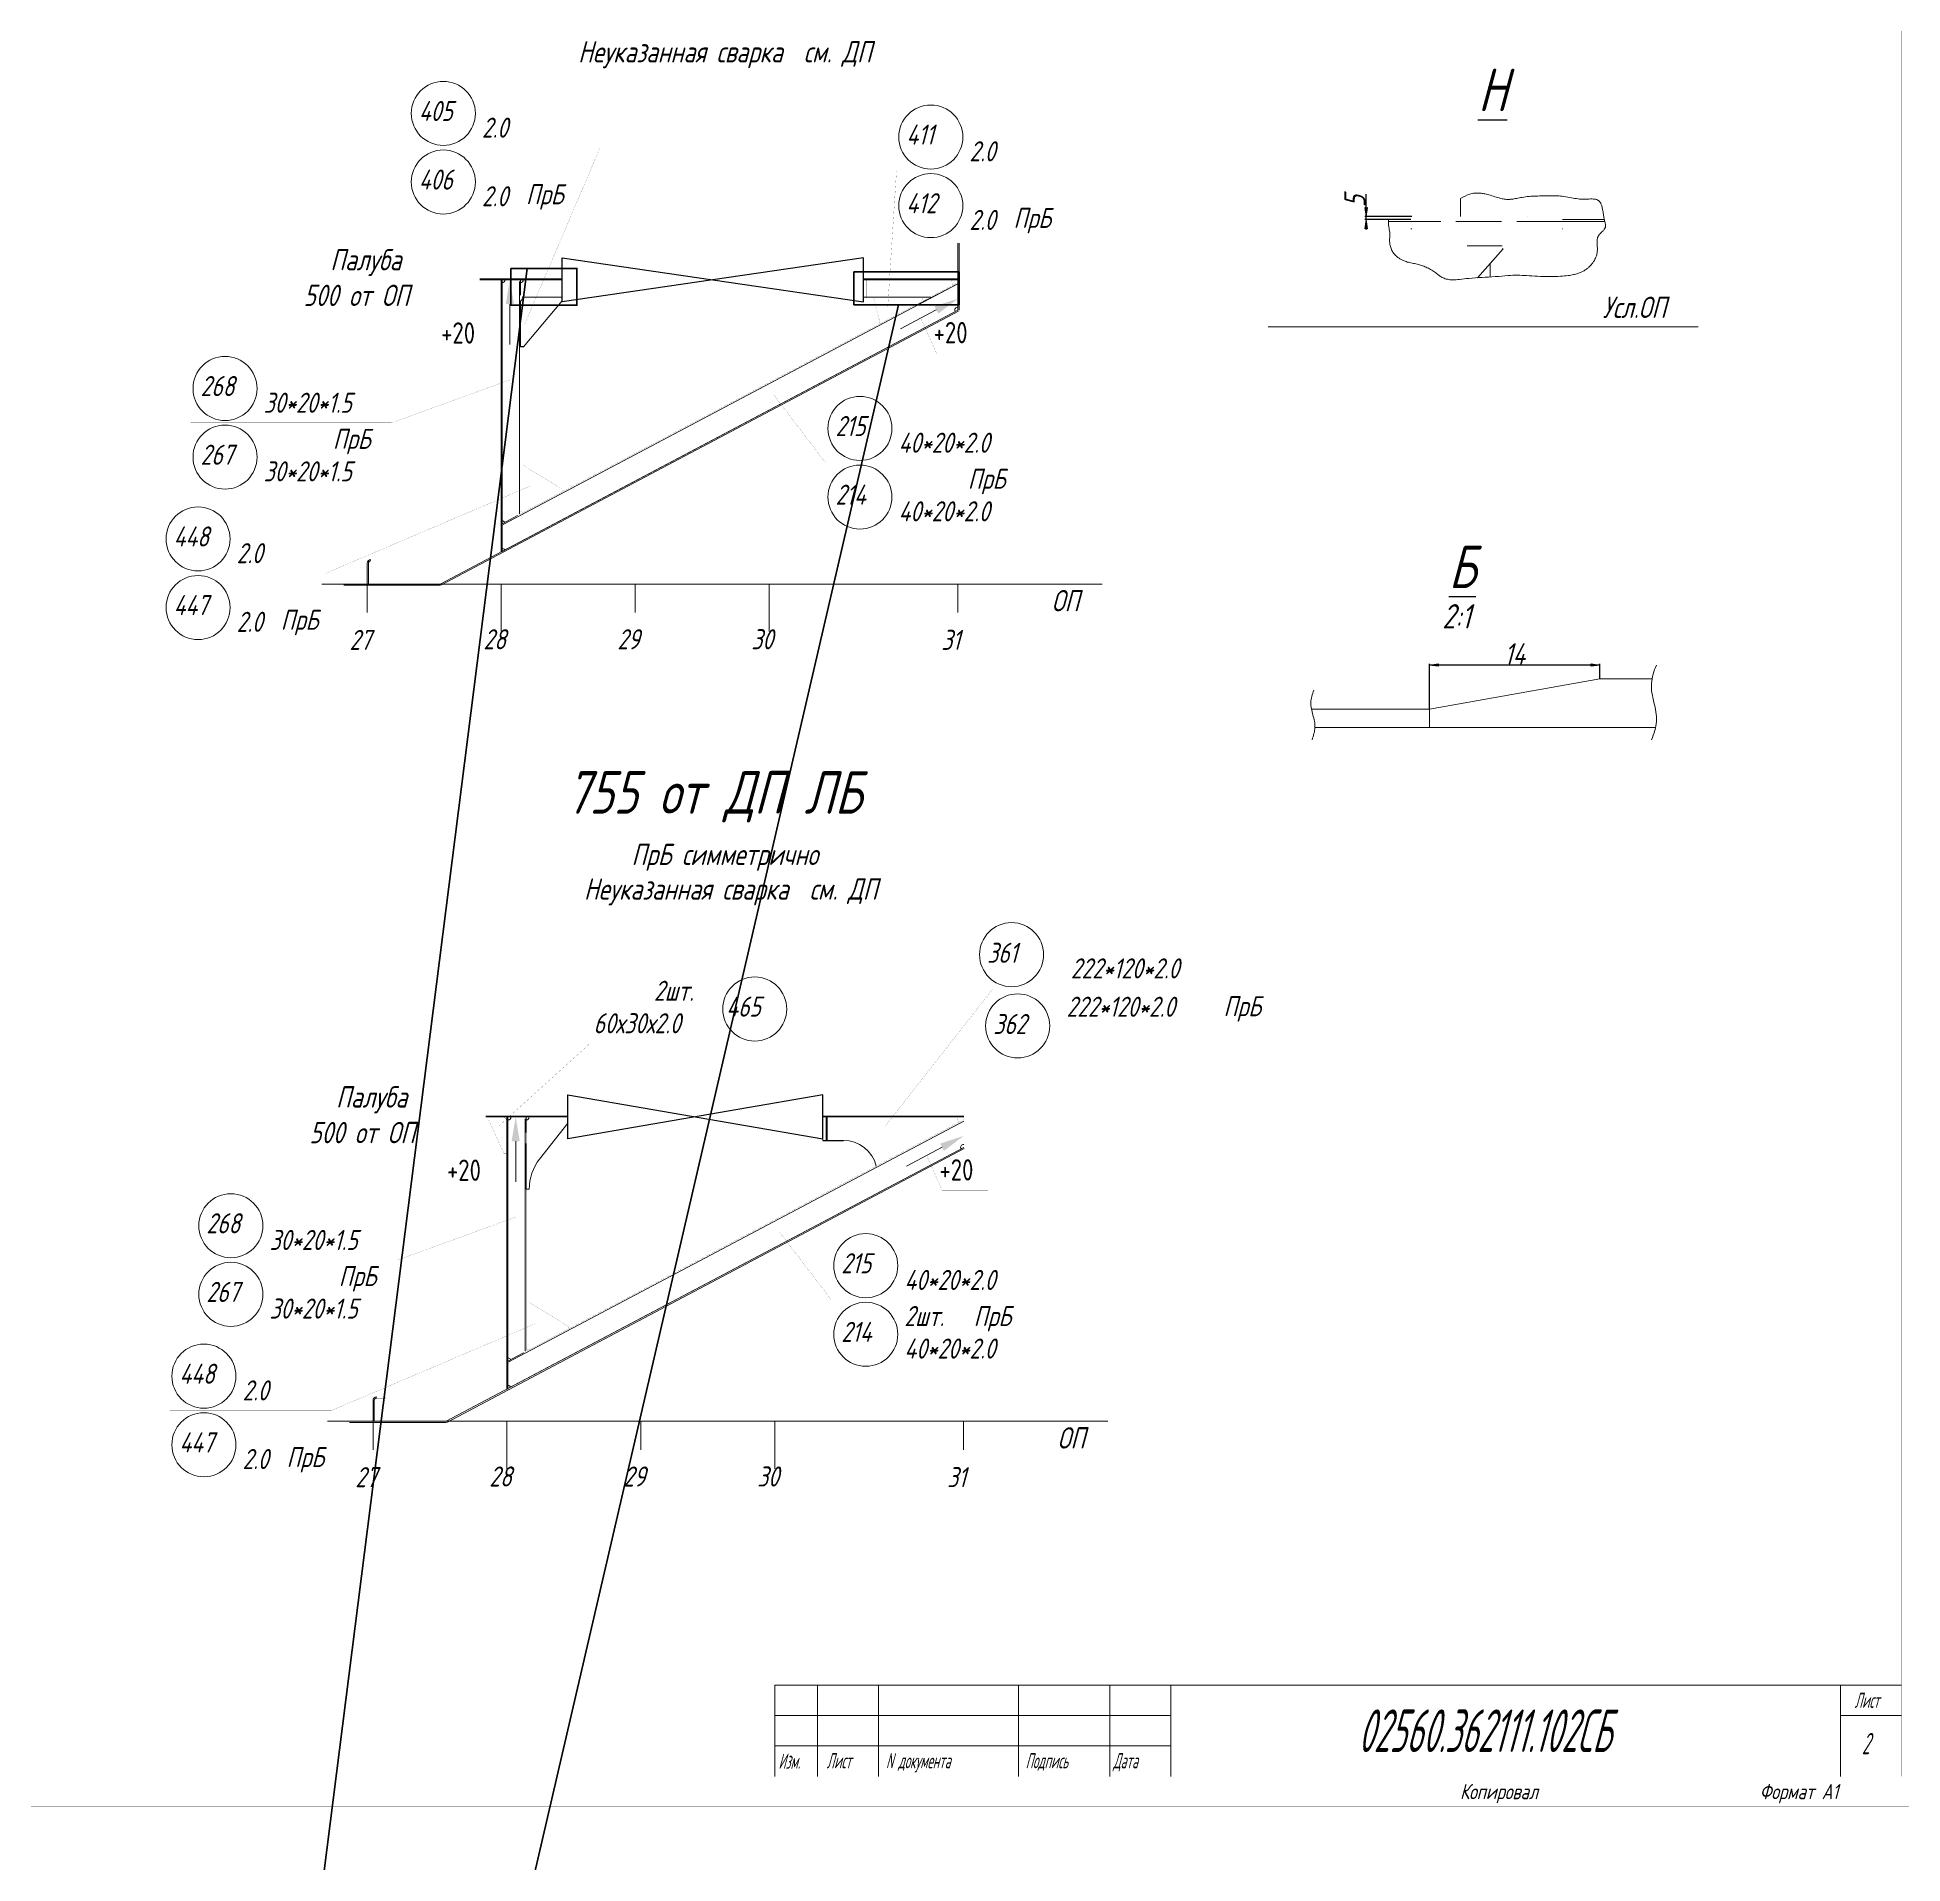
# Model space of a CAD drawing. Header units: millimetres. Extents: x 77380 to 135900, y -26587 to 17301.
# Drawn here: x 99149 to 102212, y -1959 to 1041 of the extents above; entities that cross this region are included whole.
import ezdxf

# ---------------------------------------------------------------- set-up
doc = ezdxf.new("R2010")
doc.units = ezdxf.units.MM
for name, pattern in [('K5LT32768', [0]), ('K5LT32772', [0]), ('K5LT32776', [0]), ('K5LT32780', [0]), ('K5LT32781', [0]), ('K5LT32783', [100, 75, -25]), ('K5LT32826', [0]), ('K5LT32827', [0]), ('K5LT32828', [0]), ('K5LT_THIN', [0])]:
    doc.linetypes.add(name, pattern=pattern)
doc.layers.add('4001', color=7, linetype='Continuous')
doc.styles.add('KDIMTEXTSTYLE', font='GOST_AU.SHX', dxfattribs={"width": 0.96, "oblique": 15, "height": 5})
doc.styles.add('KTEXTSTYLE', font='GOST_AU.SHX', dxfattribs={"width": 0.96, "height": 5})
doc.dimstyles.new('KDIMSTYLE (1.00)', dxfattribs={"dimtxt": 5, "dimasz": 1, "dimexe": 2, "dimexo": 0, "dimgap": 1, "dimtad": 1, "dimtxsty": 'KDIMTEXTSTYLE', "dimsah": 1, "dimcen": 0, "dimdle": 1, "dimadec": 0, "dimazin": 0, "dimtfac": 0.667, "dimtmove": 0, "dimatfit": 3, "dimfxl": 1, "dimtvp": 1, "dimtolj": 1, "dimtzin": 0, "dimarcsym": 0})

# ---------------------------------------------------------------- blocks, each defined once
blk = doc.blocks.new('KDIMARROW_02')
blk.add_hatch(color=0).paths.add_polyline_path([(13.5, 0), (15, 2), (0, 0), (15, -2)])
at = {"color": 0, "linetype": 'K5LT_THIN', "lineweight": 18}
for p, q in [((15, 2), (0, 0)), ((0, 0), (15, -2)), ((0, 0), (17, 0)), ((13.5, 0), (15, 2)), ((15, -2), (13.5, 0))]:
    blk.add_line(p, q, dxfattribs=at)
at = {"layer": '4001', "color": 0, "linetype": 'K5LT_THIN', "lineweight": 18}
blk.add_line((0, 0), (-1, 0), dxfattribs=at)
blk = doc.blocks.new('D127')
at = {"color": 0, "lineweight": -2}
for p, q in [((101331.2, 746.9), (101331.2, 783.7)), ((101406, 746.9), (101329.2, 746.9)), ((101404.5, 741.9), (101329.2, 741.9)), ((101331.2, 742.9), (101331.2, 745.9))]:
    blk.add_line(p, q, dxfattribs=at)
at = {"layer": 'Defpoints', "color": 0, "lineweight": 100}
for p in [(101331.2, 746.9), (101404.5, 741.9), (101406, 746.9)]:
    blk.add_point(p, dxfattribs=at)
at = {"color": 0, "lineweight": -2}
for p, rotation in [((101331.2, 746.9), 90), ((101331.2, 741.9), 270)]:
    blk.add_blockref('KDIMARROW_02', p, dxfattribs=dict(at, rotation=rotation))
at = {"color": 7, "insert": (101312.7, 772.3), "char_height": 5, "attachment_point": 5, "rotation": 90, "style": 'KDIMTEXTSTYLE'}
blk.add_mtext('\\A1;\\H35.0;\\W0.965;\\Q15;\\H35.0;\\W0.965;\\Q15;\\Q15;5', dxfattribs=at)
blk = doc.blocks.new('U36')
at = {"layer": '4001', "color": 7, "char_height": 2.5, "attachment_point": 1, "style": 'KTEXTSTYLE'}
for s, insert in [('\\H3.5;\\W0.965;\\Q15;\\L\\Q15;\\H70.00; Б ', (100887.1, 14836.6)), ('\\H3.5;\\W0.965;\\Q15;\\Q15;\\H40.00;2:1', (100911, 14740.3))]:
    blk.add_mtext(s, dxfattribs=dict(at, insert=insert))
blk = doc.blocks.new('KDIMARROW_01')
blk.add_hatch(color=0).paths.add_polyline_path([(0, 0), (-15, 2), (-13.5, 0), (-15, -2)])
at = {"color": 0, "linetype": 'K5LT_THIN', "lineweight": 18}
for p, q in [((-13.5, 0), (-15, 2)), ((-15, 2), (0, 0)), ((0, 0), (-15, -2)), ((-15, -2), (-13.5, 0))]:
    blk.add_line(p, q, dxfattribs=at)
at = {"layer": '4001', "color": 0, "linetype": 'K5LT_THIN', "lineweight": 18}
blk.add_line((0, 0), (-1, 0), dxfattribs=at)
blk = doc.blocks.new('D130')
at = {"color": 0, "lineweight": -2}
for p, q in [((101435.1, -62.4), (101435.1, 12.1)), ((101714.1, 10.1), (101436.1, 10.1)), ((101715.1, -12.4), (101715.1, 12.1))]:
    blk.add_line(p, q, dxfattribs=at)
at = {"layer": 'Defpoints', "color": 0, "lineweight": 100}
for p in [(101435.1, 10.1), (101715.1, -12.4), (101435.1, -62.4)]:
    blk.add_point(p, dxfattribs=at)
at = {"color": 0, "lineweight": -2, "rotation": 180}
blk.add_blockref('KDIMARROW_01', (101435.1, 10.1), dxfattribs=at)
at = {"color": 0, "lineweight": -2}
blk.add_blockref('KDIMARROW_01', (101715.1, 10.1), dxfattribs=at)
at = {"color": 7, "insert": (101575.1, 28.6), "char_height": 5, "attachment_point": 5, "style": 'KDIMTEXTSTYLE'}
blk.add_mtext('\\A1;\\H35.0;\\W0.965;\\Q15;\\Q15;\\H35.0;\\W0.965;\\Q15;\\H35.0;\\W0.965;\\Q15;\\Q15;14\\H35.0;\\W0.965;\\Q15;\\Q15;', dxfattribs=at)
blk = doc.blocks.new('U445')
at = {"color": 6, "linetype": 'K5LT32776', "lineweight": 18, "true_color": 0xff00ff}
for p, q in [((99815.3, 12964.4), (101665.3, 12964.4)), ((99815.3, 12814.4), (99815.3, 12964.4)), ((99885.3, 12964.4), (99885.3, 12814.4)), ((99985.3, 12964.4), (99985.3, 12814.4)), ((100215.3, 12964.4), (100215.3, 12814.4)), ((100365.3, 12814.4), (100365.3, 12964.4)), ((100465.3, 12964.4), (100465.3, 12814.4)), ((101565.3, 12814.4), (101565.3, 12964.4)), ((99815.3, 12864.4), (100465.3, 12864.4))]:
    blk.add_line(p, q, dxfattribs=at)
at = {"color": 7, "linetype": 'K5LT32780', "lineweight": 18}
for p, q in [((99815.3, 12914.4), (100465.3, 12914.4)), ((101565.3, 12914.4), (101665.3, 12914.4))]:
    blk.add_line(p, q, dxfattribs=at)
at = {"color": 7, "char_height": 2.5, "attachment_point": 1, "style": 'KTEXTSTYLE'}
for s, insert in [('\\H3.5;\\W0.965;\\Q15;\\Q15;\\W0.665;\\H25.00;Лист', (101588.3, 12951.9)), ('\\H3.5;\\W0.965;\\Q15;\\Q15;\\W0.665;\\H25.00;Изм.', (99821, 12851.9)), ('\\H3.5;\\W0.965;\\Q15;\\Q15;\\W0.665;\\H25.00;Лист', (99900.1, 12852.6)), ('\\H3.5;\\W0.965;\\Q15;\\Q15;\\W0.665;\\H25.00;N документа', (99997.6, 12852.6)), ('\\H3.5;\\W0.965;\\Q15;\\Q15;\\W0.665;\\H25.00;Подпись', (100226.9, 12852.6)), ('\\H3.5;\\W0.965;\\Q15;\\Q15;\\W0.665;\\H25.00;Дата', (100370.7, 12852.6))]:
    blk.add_mtext(s, dxfattribs=dict(at, insert=insert))
blk = doc.blocks.new('U444')
at = {"color": 7, "linetype": 'K5LT32780', "const_width": 0.18}
for points in [[(93305.3, 12764.4), (101715.3, 12764.4), (101715.3, 18704.4), (93305.3, 18704.4)], [(93505.3, 12814.4), (101665.3, 12814.4), (101665.3, 18654.4), (93505.3, 18654.4)]]:
    blk.add_lwpolyline(points, close=True, dxfattribs=at)
blk.add_blockref('U445', (0, 0))
at = {"color": 7, "char_height": 2.5, "attachment_point": 1, "style": 'KTEXTSTYLE'}
for s, insert in [('\\H3.5;\\W0.965;\\Q15;\\Q15;\\H25.00;Копировал', (100940.3, 12801.9)), ('\\H3.5;\\W0.965;\\Q15;\\Q15;\\H25.00;Формат А1', (101432.3, 12801.9))]:
    blk.add_mtext(s, dxfattribs=dict(at, insert=insert))
blk = doc.blocks.new('U420')
at = {"layer": '4001'}
blk.add_hatch(color=7, dxfattribs=at).paths.add_polyline_path([(99883.8, 15320.1), (99890.1, 15308.3), (99922.3, 15332.9)])
at = {"layer": '4001', "color": 7, "linetype": 'K5LT_THIN', "lineweight": 18}
blk.add_line((99886.9, 15314.2), (99828.1, 15283.1), dxfattribs=at)
blk = doc.blocks.new('U421')
at = {"layer": '4001'}
blk.add_hatch(color=7, dxfattribs=at).paths.add_polyline_path([(99179.9, 15323.9), (99193.2, 15323.9), (99186.5, 15363.9)])
at = {"layer": '4001', "color": 7, "linetype": 'K5LT_THIN', "lineweight": 18}
blk.add_line((99186.5, 15323.9), (99186.5, 15257.4), dxfattribs=at)
blk = doc.blocks.new('U417')
at = {"layer": '4001'}
blk.add_hatch(color=7, dxfattribs=at).paths.add_polyline_path([(99749.5, 13995.5), (99755.8, 13983.7), (99788, 14008.3)])
at = {"layer": '4001', "color": 7, "linetype": 'K5LT_THIN', "lineweight": 18}
blk.add_line((99752.7, 13989.6), (99693.9, 13958.5), dxfattribs=at)
blk = doc.blocks.new('U418')
at = {"layer": '4001'}
blk.add_hatch(color=7, dxfattribs=at).paths.add_polyline_path([(99045.6, 13999.4), (99058.9, 13999.4), (99052.3, 14039.4)])
at = {"layer": '4001', "color": 7, "linetype": 'K5LT_THIN', "lineweight": 18}
blk.add_line((99052.3, 13999.4), (99052.3, 13932.8), dxfattribs=at)

msp = doc.modelspace()

# ---------------------------------------------------------------- linework, layer by layer
at = {"color": 5, "linetype": 'K5LT32828', "lineweight": 0, "true_color": 0x0000ff}
msp.add_line((101486.388, 746.936), (101486.388, 776.568), dxfattribs=at)
at = {"color": 3, "linetype": 'K5LT32768', "lineweight": 18, "true_color": 0x00ff00}
for p, q in [((101404.543, 738.935), (101367.819, 738.935)), ((101367.929, 741.935), (101404.543, 741.935)), ((101653.709, 741.935), (101722.469, 741.935)), ((101723.19, 738.935), (101653.709, 738.935))]:
    msp.add_line(p, q, dxfattribs=at)
at = {"color": 6, "linetype": 'K5LT32783', "lineweight": 18, "true_color": 0xff00ff}
msp.add_line((101653.709, 738.935), (101404.543, 738.935), dxfattribs=at)
at = {"color": 1, "linetype": 'K5LT32781', "lineweight": 0, "true_color": 0xff0000}
for p, q in [((101595.696, 746.936), (101595.51, 746.936)), ((101406.026, 726.936), (101404.543, 726.936)), ((101653.227, 726.936), (101653.709, 726.936)), ((101170.388, 565.731), (101876.291, 565.731))]:
    msp.add_line(p, q, dxfattribs=at)
at = {"color": 7, "linetype": 'K5LT_THIN'}
for p, q in [((100505.579, 679.398), (100010.58, 607.096)), ((100010.58, 679.398), (100505.579, 607.096)), ((100010.58, 607.096), (100010.58, 679.398)), ((100505.579, 607.096), (100505.579, 679.398)), ((99942.137, 608.192), (99947.135, 613.192)), ((99942.137, 533.192), (99942.137, 608.192)), ((99947.135, 533.192), (99942.137, 533.192)), ((100438.928, -696.125), (100020.196, -768.426)), ((100020.196, -696.125), (100438.928, -768.426)), ((100020.196, -768.426), (100020.196, -696.125)), ((100438.928, -768.426), (100438.928, -696.125)), ((100438.928, -770.776), (100472.66, -770.776))]:
    msp.add_line(p, q, dxfattribs=at)
at = {"color": 7, "linetype": 'K5LT_THIN', "lineweight": 18}
for p, q in [((100660.636, 593.192), (100660.636, 703.192)), ((100662.635, 593.192), (100662.635, 703.192)), ((100010.58, 644.692), (99875.638, 644.692)), ((100660.636, 644.692), (100505.579, 644.692)), ((100010.58, 643.192), (99875.638, 643.192)), ((99910.636, 196.134), (99910.636, 643.192)), ((99912.135, 196.134), (99912.135, 643.192)), ((99912.135, 643.192), (99912.135, 242.187)), ((99937.635, 643.192), (99912.135, 643.192)), ((100660.636, 636.272), (99913.832, 240.904)), ((99940.69, 258.742), (99940.69, 640.138)), ((99942.137, 643.192), (99942.137, 617.692)), ((99945.191, 614.638), (100010.58, 614.638)), ((100660.636, 643.192), (100505.579, 643.192)), ((100505.579, 614.638), (100615.497, 614.638)), ((100595.941, 603.192), (100660.636, 636.272)), ((100660.636, 593.192), (99810.636, 143.192)), ((100661.573, 591.425), (99811.573, 141.425)), ((99912.135, 196.928), (100660.636, 593.192)), ((99947.135, 533.192), (100010.58, 608.247)), ((99912.135, 242.187), (99937.635, 255.687)), ((99912.135, 235.398), (99912.135, 196.928)), ((99690.635, 143.192), (99690.635, 177.265)), ((99692.637, 143.192), (99692.637, 177.265)), ((99615.906, 143.192), (100897.638, 143.192)), ((99810.636, 143.192), (99652.078, 143.192)), ((99810.636, 141.192), (99652.078, 141.192)), ((99690.635, 143.192), (99690.635, 96.317)), ((99910.635, 143.192), (99910.635, 65.067)), ((100130.635, 143.192), (100130.635, 96.317)), ((100350.635, 143.192), (100350.635, 65.067)), ((100660.635, 143.192), (100660.635, 96.317)), ((101435.127, -62.411), (101715.127, -12.411)), ((101715.127, -12.411), (101800.699, -12.709)), ((101241.402, -62.411), (101435.127, -62.411)), ((101435.127, -92.411), (101435.127, -62.411)), ((101435.127, -92.411), (101247.107, -92.411)), ((101715.127, -92.411), (101435.127, -92.411)), ((101806.531, -92.411), (101715.127, -92.411)), ((100020.196, -730.776), (99885.199, -730.776)), ((100020.196, -732.276), (99885.199, -732.276)), ((99920.198, -1179.335), (99920.198, -732.276)), ((99921.696, -1179.335), (99921.696, -732.276)), ((99921.696, -732.276), (99921.696, -1133.281)), ((99947.196, -732.276), (99921.696, -732.276)), ((99951.698, -732.276), (99951.698, -757.776)), ((100670.198, -730.776), (100438.928, -730.776)), ((100438.928, -730.776), (100438.928, -770.776)), ((100670.198, -732.276), (100438.928, -732.276)), ((100444.277, -732.276), (100444.277, -770.776)), ((100446.277, -732.276), (100446.277, -770.776)), ((100670.198, -739.196), (99923.393, -1134.564)), ((99950.251, -1116.726), (99950.251, -735.331)), ((99973.784, -801.356), (100020.196, -742.276)), ((99973.784, -801.356), (100020.196, -742.276)), ((100670.198, -782.276), (99820.198, -1232.276)), ((100671.134, -784.043), (99821.134, -1234.043)), ((99921.696, -1178.54), (100670.198, -782.276)), ((99951.695, -775.776), (99951.753, -775.719)), ((99951.695, -850.776), (99951.695, -775.776)), ((99956.694, -850.776), (99951.695, -850.776)), ((99921.696, -1133.281), (99947.196, -1119.781)), ((99921.696, -1140.07), (99921.696, -1178.54)), ((99700.196, -1232.276), (99700.196, -1198.203)), ((99702.198, -1232.276), (99702.198, -1198.203)), ((99625.467, -1232.276), (100907.2, -1232.276)), ((99820.198, -1232.276), (99661.639, -1232.276)), ((99820.198, -1234.276), (99661.639, -1234.276)), ((99700.196, -1232.276), (99700.196, -1279.151)), ((99920.196, -1232.276), (99920.196, -1310.401)), ((100140.196, -1232.276), (100140.196, -1279.151)), ((100360.196, -1232.276), (100360.196, -1310.401)), ((100670.196, -1232.276), (100670.196, -1279.151))]:
    msp.add_line(p, q, dxfattribs=at)
at = {"color": 2, "linetype": 'K5LT32826', "lineweight": 0, "true_color": 0xffff00}
for p, q in [((101497.302, 698.936), (101554.756, 698.936)), ((101514.146, 646.537), (101556.041, 693.936)), ((101554.756, 693.936), (101556.041, 693.936))]:
    msp.add_line(p, q, dxfattribs=at)
at = {"color": 6, "linetype": 'K5LT32827', "lineweight": 0, "true_color": 0xff00ff}
msp.add_line((101535.005, 647.536), (101535.005, 670.136), dxfattribs=at)
at = {"color": 7, "linetype": 'K5LT_THIN', "const_width": 0.18}
for points in [[(99759.245, 860.094), (100073.036, 860.094), (99949.531, 570.692)], [(100825.884, 821.244), (100559.878, 821.244), (100545.368, 596.227)], [(99597.265, 643.192), (99875.638, 643.192)], [(100660.636, 598.192), (100660.636, 638.535), (99914.662, 243.607), (99912.135, 235.398)], [(99937.635, 255.687), (99942.192, 260.242), (99942.192, 638.638), (99937.635, 643.192)], [(100010.58, 643.192), (99942.137, 643.192)], [(99942.137, 617.692), (99946.69, 613.138), (100010.58, 613.138)], [(100649.94, 643.192), (100505.579, 643.192)], [(100505.579, 613.138), (100612.664, 613.138)], [(100510.636, 643.192), (100510.636, 613.192), (100512.635, 613.192), (100512.635, 643.192)], [(100652.247, 634.093), (100649.946, 642.979), (100649.94, 643.192)], [(100700.592, 522.347), (100625.575, 522.347), (100599.766, 579.912)], [(99400.789, 408.147), (99730.865, 408.147), (99925.177, 478.745)], [(100788.573, 342.488), (100443.472, 342.488), (100357.851, 454.519)], [(99356.493, 160.988), (99622.499, 160.988), (99957.962, 303.953)], [(99696.635, 183.265), (99710.563, 183.265), (99710.563, 181.265), (99696.635, 181.265)], [(100539.91, -749.156), (100717.08, -523.249), (101118.396, -523.269)], [(99907.488, -746.669), (100056.869, -611.311), (100383.43, -611.311)], [(99606.826, -732.276), (99885.199, -732.276)], [(99947.196, -1119.781), (99951.753, -1115.226), (99951.753, -736.83), (99947.196, -732.276)], [(100020.196, -732.276), (99951.698, -732.276)], [(100659.501, -732.276), (100438.928, -732.276)], [(100661.808, -741.375), (100659.507, -732.49), (100659.501, -732.276)], [(100670.198, -777.276), (100670.198, -736.933), (99924.223, -1131.861), (99921.696, -1140.07)], [(100606.273, -770.776), (100606.34, -770.776)], [(100710.153, -853.121), (100635.136, -853.121), (100609.327, -795.556)], [(99410.35, -967.321), (99740.426, -967.321), (99934.739, -896.723)], [(100798.134, -1032.98), (100453.033, -1032.98), (100367.412, -920.949)], [(99366.054, -1214.48), (99632.06, -1214.48), (99967.524, -1071.516)], [(99706.196, -1192.203), (99720.124, -1192.203), (99720.124, -1194.203), (99706.196, -1194.203)]]:
    msp.add_lwpolyline(points, dxfattribs=at)
at = {"color": 1, "linetype": 'K5LT32781', "true_color": 0xff0000, "const_width": 0.001}
for points in [[(101653.709, 746.936), (101404.543, 746.936), (101404.543, 726.936)], [(101406.026, 746.936), (101406.026, 726.936), (101446.289, 706.935)], [(101594.996, 706.935), (101653.227, 726.936), (101653.227, 746.936)], [(101653.709, 726.936), (101653.709, 746.936)], [(101404.543, 726.936), (101444.806, 706.935)], [(101444.806, 706.935), (101595.478, 706.935), (101653.709, 726.936)], [(101710.801, 698.936), (101493.488, 698.936), (101493.488, 706.935)]]:
    msp.add_lwpolyline(points, dxfattribs=at)
at = {"color": 2, "linetype": 'K5LT32826', "true_color": 0xffff00, "const_width": 0.001}
for points in [[(101493.472, 644.683), (101493.472, 693.936), (101497.302, 698.936)], [(101554.756, 698.936), (101554.756, 693.936), (101512.799, 646.467)], [(101556.041, 693.936), (101556.041, 698.936), (101554.756, 698.936)]]:
    msp.add_lwpolyline(points, dxfattribs=at)
at = {"color": 2, "lineweight": 100}
msp.add_lwpolyline([(99953.587, 661.696), (99203.566, -5260.55), (100563.303, 602.047)], dxfattribs=at)
for points in [[(99926.608, 661.696), (100035.169, 661.696), (100035.169, 601.238), (99926.608, 601.238)], [(100490.016, 656.096), (100662.635, 656.096), (100662.635, 602.047), (100490.016, 602.047)]]:
    msp.add_lwpolyline(points, close=True, dxfattribs=at)
at = {"color": 7, "linetype": 'K5LT_THIN', "const_width": 0.18}
msp.add_lwpolyline([(100603.8, 608.412), (100533.103, 570.966), (100533.058, 571.054), (100522.636, 612.992), (100522.636, 613.092), (100602.638, 613.092, 0.12238771)], format="xyb", close=True, dxfattribs=at)
for points in [[(99942.137, 263.092), (99942.137, 338.092), (99947.135, 338.092), (100010.511, 299.924), (100012.849, 295.505), (99946.556, 260.431)], [(99915.201, -732.276), (99890.201, -732.276), (99890.201, -737.274), (99915.201, -792.275), (99920.199, -792.275), (99920.199, -737.274)], [(99951.698, -1112.376), (99951.698, -1037.376), (99956.697, -1037.376), (100020.072, -1075.544), (100022.41, -1079.963), (99956.117, -1115.037)]]:
    msp.add_lwpolyline(points, close=True, dxfattribs=at)
at = {"color": 1, "linetype": 'K5LT32772', "lineweight": 18, "true_color": 0xff0000}
msp.add_circle((99815.606, 916.454), 52.603, dxfattribs=at)
at = {"color": 7, "linetype": 'K5LT_THIN', "lineweight": 18}
for centre in [(100616.238, 877.604), (99815.606, 803.733), (100616.238, 764.884), (99457.149, 464.507), (100499.832, 398.848), (99457.149, 351.788), (100499.832, 286.128), (99412.853, 217.348), (99412.853, 104.628), (100748.876, -465.656), (100327.07, -554.95), (100758.876, -582.656), (99466.71, -910.961), (100509.393, -976.62), (99466.71, -1023.681), (100509.393, -1089.34), (99422.414, -1158.12), (99422.414, -1270.84)]:
    msp.add_circle(centre, 52.603, dxfattribs=at)
for centre, radius, start, end in [((99912.135, 643.194), 5.001, 269.996185, 359.981964), ((99942.137, 643.191), 4.999, 270.001312, 0.011813), ((100660.636, 593.192), 5, 89.998711, 207.897446), ((99912.135, 242.187), 5, 27.897337, 90.000015), ((99912.135, 196.928), 5, 27.897337, 90.000015), ((99696.635, 177.266), 6, 89.999908, 180.001907), ((99696.635, 177.267), 3.998, 90.003403, 180.026657), ((99921.696, -732.274), 5.001, 269.996185, 359.981964), ((99951.698, -732.277), 4.999, 270.001312, 0.011813), ((100472.66, -826.396), 55.621, 14, 90), ((100670.198, -782.276), 5, 89.998711, 207.897446), ((100036.694, -850.776), 80, 141.847908, 180), ((99921.696, -1133.281), 5, 27.897337, 90.000015), ((99706.196, -1198.202), 6, 89.999908, 180.001907), ((99706.196, -1198.201), 3.998, 90.003403, 180.026657), ((99921.696, -1178.54), 5, 27.897337, 90.000015)]:
    msp.add_arc(centre, radius, start, end, dxfattribs=at)
at = {"color": 7, "linetype": 'K5LT32780', "lineweight": 18}
msp.add_open_spline([(101486.388, 776.568), (101491.098, 779.355), (101497.232, 782.988), (101505.349, 784.942), (101509.708, 785.511), (101514.585, 785.656), (101520.344, 785.258), (101527.277, 784.108), (101535.625, 781.881), (101544.72, 778.849), (101553.622, 776.272), (101561.053, 775.086), (101567.176, 775.082), (101573.394, 775.753), (101581.011, 777.186), (101590.585, 779.206), (101601.459, 780.371), (101612.791, 780.723), (101623.744, 780.917), (101634.447, 781.262), (101645.209, 781.249), (101656.538, 780.153), (101667.819, 777.786), (101678.887, 775.83), (101688.446, 775.331), (101696.196, 775.783), (101701.941, 775.945), (101706.016, 775.666), (101708.667, 775.124), (101710.37, 774.552), (101711.668, 773.929), (101712.743, 773.232), (101713.705, 772.428), (101714.637, 771.444), (101715.553, 770.221), (101716.455, 768.687), (101717.343, 766.752), (101718.237, 764.205), (101719.157, 760.677), (101720.143, 755.47), (101721.121, 748.896), (101722.345, 741.987), (101723.792, 736.762), (101724.317, 733.325), (101724.346, 731.442), (101724.199, 730.148), (101723.944, 729.096), (101723.574, 728.126), (101723.056, 727.124), (101722.307, 725.984), (101721.183, 724.594), (101719.432, 722.767), (101717.131, 720.608), (101714.742, 718.24), (101713.017, 716.096), (101712.01, 714.352), (101711.436, 712.962), (101711.011, 711.511), (101710.688, 709.758), (101710.495, 707.498), (101710.501, 704.305), (101710.745, 700.053), (101711.02, 695.004), (101710.962, 690.058), (101710.318, 685.782), (101709.298, 682.12), (101707.9, 678.548), (101705.987, 674.828), (101703.503, 671.015), (101700.481, 667.275), (101697.02, 663.792), (101693.188, 660.666), (101688.958, 657.92), (101684.117, 655.456), (101678.376, 653.251), (101671.215, 651.309), (101661.839, 649.732), (101648.724, 648.718), (101631.89, 648.346), (101613.218, 648.736), (101595.61, 649.847), (101579.665, 650.81), (101562.429, 650.232), (101543.104, 647.985), (101521.493, 646.839), (101501.922, 646.019), (101486.05, 643.578), (101475.081, 642.731), (101467.687, 643.222), (101462.925, 644.198), (101459.291, 645.425), (101456.041, 646.993), (101452.393, 649.24), (101447.868, 652.542), (101442.208, 656.851), (101435.393, 661.09), (101428.094, 664.65), (101420.577, 667.396), (101412.746, 669.246), (101404.739, 670.732), (101397.294, 672.577), (101391.202, 674.98), (101386.423, 677.553), (101382.621, 680.176), (101379.499, 682.893), (101377.002, 685.62), (101375.009, 688.363), (101373.393, 691.222), (101372.046, 694.326), (101370.951, 697.775), (101370.159, 701.569), (101369.714, 705.702), (101369.716, 710.147), (101370.076, 714.646), (101370.207, 719.057), (101369.673, 723.401), (101368.79, 727.836), (101367.912, 732.58), (101367.728, 737.323), (101367.867, 740.454), (101367.929, 741.935)], degree=3, knots=[0, 0, 0, 0, 2.68399932, 3.36046214, 4.03149377, 4.80812615, 5.71793876, 6.82126974, 8.20417481, 9.89381644, 11.46198536, 12.68410509, 13.51981091, 14.41833784, 15.70711529, 17.26915334, 19.15227065, 20.99030612, 22.75501456, 24.4536993, 26.17354118, 27.96003275, 29.94906471, 31.75029278, 33.39116552, 34.56859197, 35.50615222, 36.17107883, 36.53976127, 36.81273775, 37.0383808, 37.23494109, 37.43143893, 37.64361056, 37.8891823, 38.16973479, 38.50299974, 38.91821258, 39.47433535, 40.26621012, 41.48172367, 42.69173679, 43.65655201, 44.1034735, 44.36948216, 44.56578159, 44.7321527, 44.8921786, 45.0666129, 45.27743333, 45.55117723, 45.93058354, 46.50133687, 47.07804015, 47.5572454, 47.82793396, 48.04964903, 48.28341912, 48.55865693, 48.91106931, 49.37948589, 50.10254655, 50.97209795, 51.82735291, 52.49000682, 53.05909528, 53.66393544, 54.34320988, 55.0799643, 55.86279659, 56.66599673, 57.45206057, 58.2516611, 59.10224394, 60.07609967, 61.2228234, 62.68750298, 64.67080121, 67.5833801, 70.83460818, 73.70445141, 76.12331235, 78.56222965, 82.03584617, 85.53545734, 89.03695842, 91.5007649, 93.30711436, 94.34639044, 95.07642883, 95.65371681, 96.19770082, 96.81982462, 97.72418194, 98.90755087, 100.26254692, 101.5997751, 102.83133138, 104.12714689, 105.48874511, 106.77499279, 107.82992356, 108.65031049, 109.39629949, 110.06091792, 110.64876094, 111.18241059, 111.6980473, 112.23546474, 112.81729718, 113.44612543, 114.10814501, 114.82531331, 115.59367348, 116.29379298, 116.95391579, 117.70775243, 118.48325346, 119.28262339, 120, 120, 120, 120], dxfattribs=at)
at = {"color": 7, "linetype": 'K5LT_THIN', "lineweight": 18}
for points in [[(101799.851, -112.623), (101802.047, -107.718), (101803.829, -102.701), (101805.195, -97.573), (101806.519, -92.605), (101807.662, -87.467), (101807.998, -82.355), (101808.333, -77.244), (101807.87, -72.001), (101807.207, -66.902), (101806.523, -61.64), (101804.986, -56.489), (101803.876, -51.282), (101802.765, -46.076), (101801.229, -40.925), (101800.544, -35.662), (101799.881, -30.564), (101799.419, -25.321), (101799.754, -20.209), (101800.089, -15.097), (101801.233, -9.96), (101802.557, -4.992), (101803.923, 0.136), (101805.704, 5.153), (101807.9, 10.059)], [(101242.306, -112.623), (101243.665, -109.33), (101244.746, -105.971), (101245.55, -102.547), (101246.329, -99.23), (101246.986, -95.804), (101247.107, -92.411), (101247.229, -89.018), (101246.819, -85.553), (101246.28, -82.189), (101245.723, -78.716), (101244.604, -75.334), (101243.765, -71.906), (101242.927, -68.479), (101241.808, -65.097), (101241.251, -61.624), (101240.711, -58.259), (101240.302, -54.795), (101240.423, -51.402), (101240.545, -48.008), (101241.202, -44.582), (101241.981, -41.265), (101242.785, -37.841), (101243.866, -34.482), (101245.225, -31.189)]]:
    msp.add_open_spline(points, degree=3, knots=[0, 0, 0, 0, 1, 1, 1, 2, 2, 2, 3, 3, 3, 4, 4, 4, 5, 5, 5, 6, 6, 6, 7, 7, 7, 8, 8, 8, 8], dxfattribs=at)

# ---------------------------------------------------------------- block references
for name, p in [('U444', (545.046, -14630.011)), ('U421', (738.349, -14720.754)), ('U420', (738.349, -14720.754)), ('U36', (545.046, -14630.011)), ('U418', (882.181, -14771.635)), ('U417', (882.181, -14771.635))]:
    msp.add_blockref(name, p)

# ---------------------------------------------------------------- texts
at = {"color": 7, "attachment_point": 1, "style": 'KTEXTSTYLE'}
for s, insert, char_height in [('\\H3.5;\\W0.965;\\Q15;\\Q15;\\H35.00;Неуказанная сварка  см. ДП', (100037.068, 1035.156), 2.5), ('\\H3.5;\\W0.965;\\Q15;\\L\\Q15;\\H70.00;Н', (101514.737, 990.101), 2.5), ('\\H3.5;\\W0.965;\\Q15;\\Q15;\\H33.00;405', (99775.47, 936.929), 2.5), ('\\H3.5;\\W0.965;\\Q15;\\Q15;\\H33.00;2.0', (99879.01, 909.532), 2.5), ('\\H3.5;\\W0.965;\\Q15;\\Q15;\\H33.00;411', (100576.102, 898.08), 2.5), ('\\H3.5;\\W0.965;\\Q15;\\Q15;\\H33.00;2.0', (100679.643, 870.682), 2.5), ('\\H3.5;\\W0.965;\\Q15;\\Q15;\\H33.00;406', (99775.47, 824.209), 2.5), ('\\H3.5;\\W0.965;\\Q15;\\Q15;\\H33.00;2.0', (99879.01, 796.812), 2.5), ('\\H3.5;\\W0.965;\\Q15;\\Q15;\\H33.00;{\\c16711935;ПрБ}', (99951.432, 800.112), 2.5), ('\\H3.5;\\W0.965;\\Q15;\\Q15;\\H33.00;412', (100576.102, 785.36), 2.5), ('\\H3.5;\\W0.965;\\Q15;\\Q15;\\H33.00;2.0', (100679.643, 757.962), 2.5), ('\\H3.5;\\W0.965;\\Q15;\\Q15;\\H33.00;{\\c16711935;ПрБ}', (100752.064, 761.263), 2.5), ('\\H3.5;\\W0.965;\\Q15;\\Q15;\\H35.00;Палуба', (99629.948, 693.598), 2.5), ('\\H3.5;\\W0.965;\\Q15;\\Q15;\\H35.00;500 от ОП', (99586.166, 634.986), 2.5), ('\\H3.5;\\W0.965;\\Q15;\\Q15;\\H35.00;Усл.ОП', (101719.632, 615.331), 2.5), ('\\H3.5;\\W0.965;\\Q15;\\Q0;\\H35.00;{\\c255;+20}', (99812.089, 573.207), 2.5), ('\\H3.5;\\W0.965;\\Q15;\\Q0;\\H35.00;{\\c255;+20}', (100620.851, 573.756), 2.5), ('\\H3.5;\\W0.965;\\Q15;\\Q15;\\H33.00;268', (99417.013, 484.983), 2.5), ('\\H3.5;\\W0.965;\\Q15;\\Q15;\\H33.00;30*20*1.5', (99520.554, 457.586), 2.5), ('\\H3.5;\\W0.965;\\Q15;\\Q15;\\H33.00;{\\c16711935;ПрБ}', (99634.368, 398.309), 2.5), ('\\H3.5;\\W0.965;\\Q15;\\Q15;\\H33.00;215', (100459.696, 419.324), 2.5), ('\\H3.5;\\W0.965;\\Q15;\\Q15;\\H33.00;267', (99417.013, 372.263), 2.5), ('\\H3.5;\\W0.965;\\Q15;\\Q15;\\H33.00;40*20*2.0', (100563.237, 391.927), 2.5), ('\\H3.5;\\W0.965;\\Q15;\\Q15;\\H33.00;30*20*1.5', (99520.554, 344.866), 2.5), ('\\H3.5;\\W0.965;\\Q15;\\Q15;\\H33.00;214', (100459.696, 306.604), 2.5), ('\\H3.5;\\W0.965;\\Q15;\\Q15;\\H33.00;{\\c16711935;ПрБ}', (100677.051, 332.65), 2.5), ('\\H3.5;\\W0.965;\\Q15;\\Q15;\\H33.00;40*20*2.0', (100563.237, 279.207), 2.5), ('\\H3.5;\\W0.965;\\Q15;\\Q15;\\H33.00;448', (99372.717, 237.824), 2.5), ('\\H3.5;\\W0.965;\\Q15;\\Q15;\\H33.00;2.0', (99476.258, 210.426), 2.5), ('\\H3.5;\\W0.965;\\Q15;\\Q15;\\H33.00;447', (99372.717, 125.103), 2.5), ('\\H3.5;\\W0.965;\\Q15;\\Q15;\\H35.00;ОП', (100814.637, 133.377), 2.5), ('\\H3.5;\\W0.965;\\Q15;\\Q15;\\H33.00;2.0', (99476.258, 97.706), 2.5), ('\\H3.5;\\W0.965;\\Q15;\\Q15;\\H33.00;{\\c16711935;ПрБ}', (99548.679, 101.007), 2.5), ('\\H3.5;\\W0.965;\\Q15;\\Q15;\\H33.00;27', (99661.467, 67.938), 2.5), ('\\H3.5;\\W0.965;\\Q15;\\Q15;\\H33.00;28', (99881.468, 69.009), 2.5), ('\\H3.5;\\W0.965;\\Q15;\\Q15;\\H33.00;29', (100101.468, 69.009), 2.5), ('\\H3.5;\\W0.965;\\Q15;\\Q15;\\H33.00;30', (100321.468, 69.009), 2.5), ('\\H3.5;\\W0.965;\\Q15;\\Q15;\\H33.00;31', (100633.467, 67.938), 2.5), ('\\H3.5;\\W0.965;\\Q15;\\Q15;\\H70.00;755 от ДП ЛБ', (100017.452, -164.035), 2.5), ('\\H3.5;\\W0.965;\\Q15;\\Q15;\\H35.00;ПрБ симметрично', (100124.754, -283.432), 2.5), ('\\H3.5;\\W0.965;\\Q15;\\Q15;\\H35.00;Неуказанная сварка  см. ДП', (100046.629, -340.312), 2.5), ('\\H3.5;\\W0.965;\\Q15;\\Q15;\\H33.00;361', (100708.818, -446.076), 2.5), ('\\H3.5;\\W0.965;\\Q15;\\Q15;\\H33.00;222*120*2.0', (100846.109, -471.723), 2.5), ('\\H3.5;\\W0.965;\\Q15;\\Q15;\\H33.00;2шт.', (100161.509, -508.429), 2.5), ('\\H3.5;\\W0.965;\\Q15;\\Q15;\\H33.00;465', (100280.353, -534.475), 2.5), ('\\H3.5;\\W0.965;\\Q15;\\Q15;\\H33.00;222*120*2.0', (100839.109, -534.723), 2.5), ('\\H3.5;\\W0.965;\\Q15;\\Q15;\\H33.00;{\\c16711935;ПрБ}', (101096.94, -533.751), 2.5), ('\\H3.5;\\W0.965;\\Q15;\\Q15;\\H33.00;60х30х2.0', (100062.185, -561.872), 2.5), ('\\H3.5;\\W0.965;\\Q15;\\Q15;\\H33.00;362', (100718.818, -563.076), 2.5), ('\\H3.5;\\W0.965;\\Q15;\\Q15;\\H35.00;Палуба', (99639.509, -681.871), 2.5), ('\\H3.5;\\W0.965;\\Q15;\\Q15;\\H35.00;500 от ОП', (99595.727, -740.482), 2.5), ('\\H3.5;\\W0.965;\\Q15;\\Q0;\\H35.00;{\\c255;+20}', (99821.651, -802.261), 2.5), ('\\H3.5;\\W0.965;\\Q15;\\Q0;\\H35.00;{\\c255;+20}', (100630.412, -801.712), 2.5), ('\\H3.5;\\W0.965;\\Q15;\\Q15;\\H33.00;268', (99426.574, -890.485), 2.5), ('\\H3.5;\\W0.965;\\Q15;\\Q15;\\H33.00;30*20*1.5', (99530.115, -917.882), 2.5), ('\\H3.5;\\W0.965;\\Q15;\\Q15;\\H33.00;{\\c16711935;ПрБ}', (99643.93, -977.159), 2.5), ('\\H3.5;\\W0.965;\\Q15;\\Q15;\\H33.00;215', (100469.257, -956.145), 2.5), ('\\H3.5;\\W0.965;\\Q15;\\Q15;\\H33.00;267', (99426.574, -1003.205), 2.5), ('\\H3.5;\\W0.965;\\Q15;\\Q15;\\H33.00;40*20*2.0', (100572.798, -983.541), 2.5), ('\\H3.5;\\W0.965;\\Q15;\\Q15;\\H33.00;30*20*1.5', (99530.115, -1030.602), 2.5), ('\\H3.5;\\W0.965;\\Q15;\\Q15;\\H33.00;214', (100469.257, -1068.864), 2.5), ('\\H3.5;\\W0.965;\\Q15;\\Q15;\\H33.00;2шт.', (100572.798, -1042.819), 2.5), ('\\H3.5;\\W0.965;\\Q15;\\Q15;\\H33.00;{\\c16711935;ПрБ}', (100686.613, -1042.819), 2.5), ('\\H3.5;\\W0.965;\\Q15;\\Q15;\\H33.00;40*20*2.0', (100572.798, -1096.261), 2.5), ('\\H3.5;\\W0.965;\\Q15;\\Q15;\\H33.00;448', (99382.278, -1137.644), 2.5), ('\\H3.5;\\W0.965;\\Q15;\\Q15;\\H33.00;2.0', (99485.819, -1165.042), 2.5), ('\\H3.5;\\W0.965;\\Q15;\\Q15;\\H33.00;447', (99382.278, -1250.365), 2.5), ('\\H3.5;\\W0.965;\\Q15;\\Q15;\\H35.00;ОП', (100824.198, -1242.091), 2.5), ('\\H3.5;\\W0.965;\\Q15;\\Q15;\\H33.00;2.0', (99485.819, -1277.762), 2.5), ('\\H3.5;\\W0.965;\\Q15;\\Q15;\\H33.00;{\\c16711935;ПрБ}', (99558.24, -1274.462), 2.5), ('\\H3.5;\\W0.965;\\Q15;\\Q15;\\H33.00;27', (99671.029, -1307.53), 2.5), ('\\H3.5;\\W0.965;\\Q15;\\Q15;\\H33.00;28', (99891.029, -1306.459), 2.5), ('\\H3.5;\\W0.965;\\Q15;\\Q15;\\H33.00;29', (100111.029, -1306.459), 2.5), ('\\H3.5;\\W0.965;\\Q15;\\Q15;\\H33.00;30', (100331.029, -1306.459), 2.5), ('\\H3.5;\\W0.965;\\Q15;\\Q15;\\H33.00;31', (100643.029, -1307.53), 2.5), ('{\\H70x;\\Q15;\\W0.665;02560.362111.102СБ}', (101317.901, -1705.652), 1), ('{\\H35x;\\Q15;\\W0.665;2}', (102145.231, -1744.152), 1)]:
    msp.add_mtext(s, dxfattribs=dict(at, insert=insert, char_height=char_height))

# ---------------------------------------------------------------- dimensions: what is measured, and where the dimension line sits
at = {"color": 7}
dim = msp.add_linear_dim(base=(101331.185, 746.936), p1=(101404.543, 741.935), p2=(101406.026, 746.936), angle=90, text='\\H35.0;\\W0.965;\\Q15;\\H35.0;\\W0.965;\\Q15;\\Q15;5', dimstyle='KDIMSTYLE (1.00)', override={"dimexo": 0, "dimblk1": 'KDIMARROW_02', "dimblk2": 'KDIMARROW_02', "dimse1": 0, "dimse2": 0, "dimclrt": 7, "dimtolj": 1}, dxfattribs=at)
dim.commit()
dim.dimension.update_dxf_attribs({"geometry": 'D127', "text_midpoint": (101331.185, 772.344), "dimtype": 160})
dim = msp.add_linear_dim(base=(101435.127, 10.059), p1=(101715.127, -12.411), p2=(101435.127, -62.411), text='\\H35.0;\\W0.965;\\Q15;\\Q15;\\H35.0;\\W0.965;\\Q15;\\H35.0;\\W0.965;\\Q15;\\Q15;14\\H35.0;\\W0.965;\\Q15;\\Q15;', dimstyle='KDIMSTYLE (1.00)', override={"dimexo": 0, "dimblk1": 'KDIMARROW_01', "dimblk2": 'KDIMARROW_01', "dimse1": 0, "dimse2": 0, "dimclrt": 7, "dimtolj": 1}, dxfattribs=at)
dim.commit()
dim.dimension.update_dxf_attribs({"geometry": 'D130', "text_midpoint": (101575.127, 10.059), "dimtype": 160})

doc.saveas('drawing.dxf')
